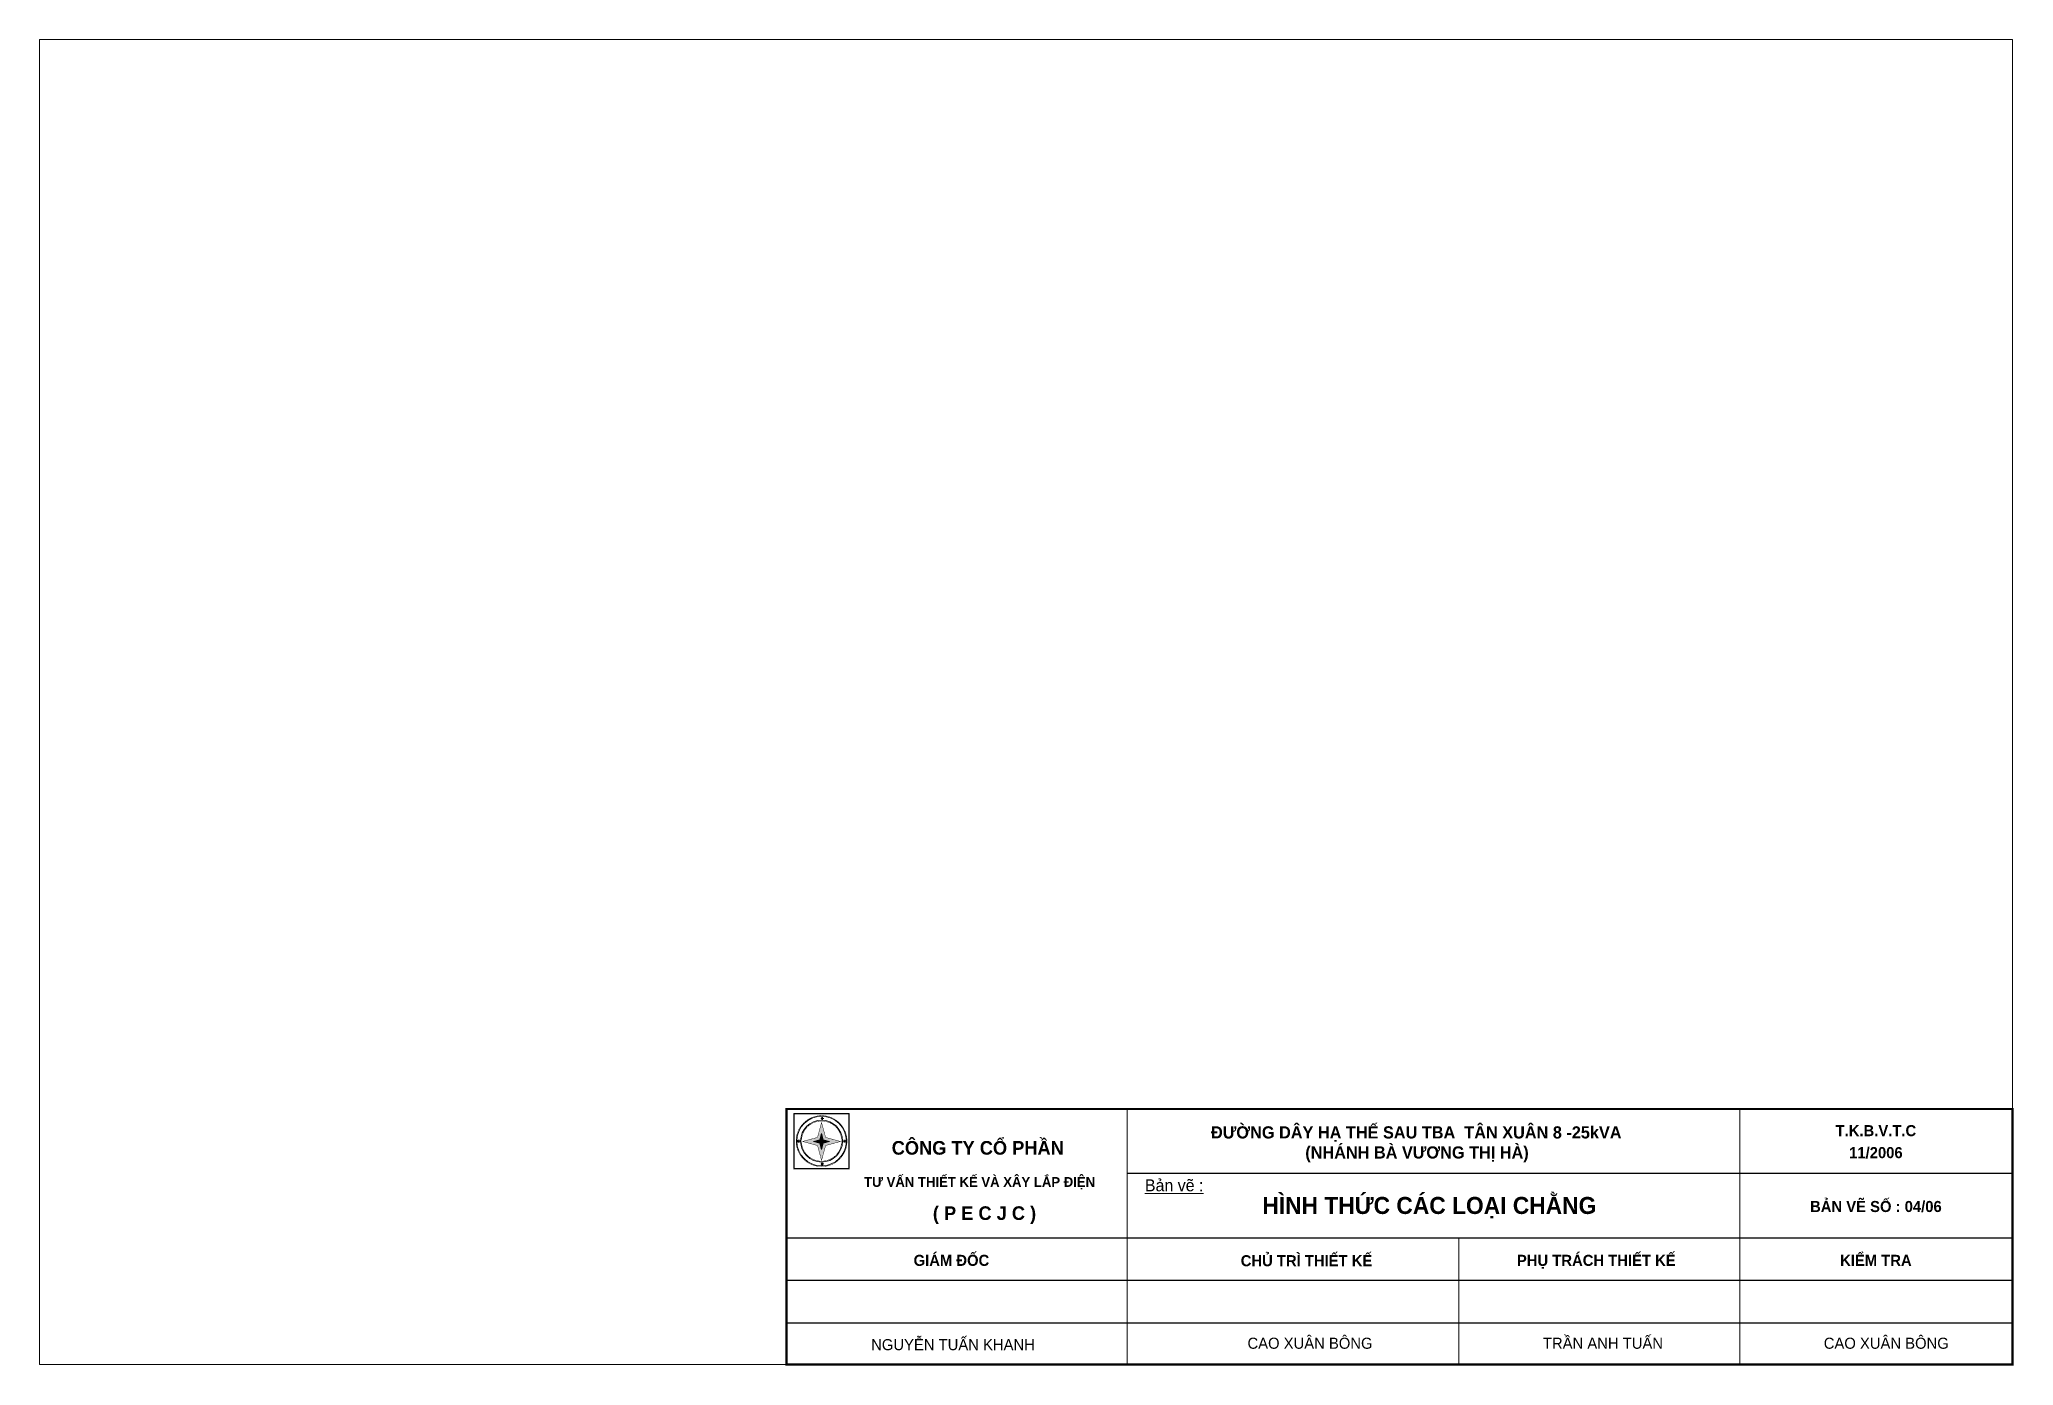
# Paper-space layout 'Layout3' of a CAD drawing. Header units: millimetres. Extents: x 0 to 11.3, y 0 to 7.6.
import ezdxf
from ezdxf.enums import TextEntityAlignment as Align

# ---------------------------------------------------------------- set-up
doc = ezdxf.new("R2010")
doc.units = ezdxf.units.MM
doc.header["$LTSCALE"] = 120
doc.header["$MEASUREMENT"] = 0
for name, color, linetype, lineweight in [('KHUNG CHUAN', 7, 'Continuous', 18), ('Khung ten', 7, 'Continuous', 20), ('TEXT', 7, 'Continuous', 13)]:
    doc.layers.add(name, color=color, linetype=linetype, lineweight=lineweight)
doc.styles.add('VNI-Time', font='VTIMESN.TTF', dxfattribs={"width": 0.9})
doc.styles.add('VNI-Time-B', font='VTIMESB.TTF', dxfattribs={"width": 0.9})

psp = doc.layouts.new('Layout3')

# ---------------------------------------------------------------- hatches: boundary and pattern name
at = {"layer": 'Khung ten', "true_color": 0xf0003c}
h = psp.add_hatch(color=240, dxfattribs=at)
h.paths.add_polyline_path([(4.453, 1.331), (4.368, 1.308), (4.453, 1.285), (4.476, 1.2), (4.499, 1.285), (4.584, 1.308), (4.499, 1.331), (4.476, 1.416)])
h.paths.add_polyline_path([(4.476, 1.354), (4.486, 1.318), (4.522, 1.308), (4.486, 1.298), (4.476, 1.262), (4.466, 1.298), (4.43, 1.308), (4.466, 1.318)], flags=16)
at = {"layer": 'Khung ten', "true_color": 0xffff12}
psp.add_hatch(color=2, dxfattribs=at).paths.add_polyline_path([(4.486, 1.298), (4.522, 1.308), (4.486, 1.318), (4.476, 1.354), (4.466, 1.318), (4.43, 1.308), (4.466, 1.298), (4.476, 1.262)])
at = {"layer": 'Khung ten', "true_color": 0xf7e64e}
for points in [[(4.479, 1.436), (4.482, 1.431), (4.482, 1.437), (4.488, 1.439), (4.482, 1.441), (4.482, 1.446), (4.479, 1.442), (4.473, 1.443), (4.477, 1.439), (4.473, 1.434)], [(4.345, 1.306), (4.348, 1.302), (4.348, 1.308), (4.353, 1.309), (4.348, 1.311), (4.348, 1.317), (4.345, 1.312), (4.339, 1.314), (4.343, 1.309), (4.339, 1.305)], [(4.607, 1.306), (4.613, 1.305), (4.609, 1.309), (4.613, 1.314), (4.607, 1.312), (4.604, 1.317), (4.604, 1.311), (4.599, 1.309), (4.604, 1.308), (4.604, 1.302)], [(4.479, 1.177), (4.482, 1.172), (4.482, 1.178), (4.488, 1.18), (4.482, 1.182), (4.482, 1.187), (4.479, 1.183), (4.473, 1.184), (4.477, 1.18), (4.473, 1.175)]]:
    psp.add_hatch(color=41, dxfattribs=at).paths.add_polyline_path(points)

# ---------------------------------------------------------------- linework, layer by layer
for points in [[(6.213, 1.127), (11.244, 1.127)], [(4.277, 0.761), (11.244, 0.761)], [(4.277, 0.519), (11.244, 0.519)], [(4.277, 0.277), (11.244, 0.277)]]:
    psp.add_lwpolyline(points)
at = {"layer": 'KHUNG CHUAN'}
for p, q in [((0.031, 0.041), (0.031, 7.57)), ((0.031, 7.57), (11.244, 7.57)), ((11.244, 7.57), (11.244, 0.041)), ((11.244, 0.041), (0.031, 0.041))]:
    psp.add_line(p, q, dxfattribs=at)
at = {"layer": 'KHUNG CHUAN', "const_width": 0.0121}
psp.add_lwpolyline([(4.277, 1.493), (11.244, 1.493), (11.244, 0.041), (4.277, 0.041)], close=True, dxfattribs=at)
at = {"layer": 'KHUNG CHUAN'}
for points in [[(6.213, 0.041), (6.213, 1.493)], [(9.695, 0.041), (9.695, 1.493)], [(8.098, 0.041), (8.098, 0.761)]]:
    psp.add_lwpolyline(points, dxfattribs=at)
at = {"layer": 'Khung ten', "color": 204}
for points, const_width in [([(4.317, 1.151), (4.635, 1.151), (4.635, 1.469), (4.317, 1.469)], 0.00221), ([(4.453, 1.285), (4.368, 1.308), (4.453, 1.331), (4.476, 1.416), (4.499, 1.331), (4.584, 1.308), (4.499, 1.285), (4.476, 1.2)], 0.00243)]:
    psp.add_lwpolyline(points, close=True, dxfattribs=dict(at, const_width=const_width))
for points in [[(4.321, 1.155), (4.631, 1.155), (4.631, 1.465), (4.321, 1.465)], [(4.473, 1.434), (4.479, 1.436), (4.482, 1.431), (4.482, 1.437), (4.488, 1.439), (4.482, 1.441), (4.482, 1.446), (4.479, 1.442), (4.473, 1.443), (4.477, 1.439)], [(4.339, 1.305), (4.345, 1.306), (4.348, 1.302), (4.348, 1.308), (4.353, 1.309), (4.348, 1.311), (4.348, 1.317), (4.345, 1.312), (4.339, 1.314), (4.343, 1.309)], [(4.613, 1.305), (4.607, 1.306), (4.604, 1.302), (4.604, 1.308), (4.599, 1.309), (4.604, 1.311), (4.604, 1.317), (4.607, 1.312), (4.613, 1.314), (4.609, 1.309)], [(4.473, 1.175), (4.479, 1.177), (4.482, 1.172), (4.482, 1.178), (4.488, 1.18), (4.482, 1.182), (4.482, 1.187), (4.479, 1.183), (4.473, 1.184), (4.477, 1.18)]]:
    psp.add_lwpolyline(points, close=True, dxfattribs=at)
at = {"layer": 'Khung ten', "color": 204, "const_width": 0.00231}
for points in [[(4.331, 1.31, 1), (4.621, 1.31, 1)], [(4.362, 1.31, 1), (4.59, 1.31, 1)]]:
    psp.add_lwpolyline(points, format="xyb", close=True, dxfattribs=at)
at = {"layer": 'Khung ten', "color": 196}
psp.add_lwpolyline([(4.476, 1.262), (4.466, 1.298), (4.43, 1.308), (4.466, 1.318), (4.476, 1.354), (4.486, 1.318), (4.522, 1.308), (4.486, 1.298)], close=True, dxfattribs=at)
at = {"layer": 'Khung ten', "color": 204}
for radius, start, end in [(0.141, 0, 180), (0.119, 0, 180), (0.141, 180, 0), (0.119, 180, 0)]:
    psp.add_arc((4.476, 1.31), radius, start, end, dxfattribs=at)

# ---------------------------------------------------------------- texts
at = {"layer": 'TEXT', "color": 5}
for s, height, style, p in [('ÑÖÔØNG DAÂY HAÏ THEÁ SAU TBA  TAÂN XUAÂN 8 -25kVA', 0.06912, 'VNI-Time-B', (7.856, 1.325)), ('T.K.B.V.T.C', 0.06292, 'VNI-Time-B', (10.468, 1.338)), ('COÂNG TY COÅ PHAÀN ', 0.07744, 'VNI-Time-B', (5.378, 1.233)), ('(NHAÙNH BAØ VÖÔNG THÒ HAØ)', 0.06912, 'VNI-Time-B', (7.86, 1.211)), ('11/2006', 0.0629, 'VNI-Time-B', (10.468, 1.213)), ('TÖ VAÁN THIEÁT KEÁ VAØ XAÂY LAÉP ÑIEÄN', 0.05576, 'VNI-Time-B', (5.374, 1.05)), ('%%UBaûn veõ :', 0.06776, 'VNI-Time', (6.48, 1.025)), ('HÌNH THÖÙC CAÙC LOAÏI CHAÈNG', 0.0968, 'VNI-Time-B', (7.93, 0.896)), ('( P E C J C )', 0.07744, 'VNI-Time-B', (5.402, 0.862)), ('BAÛN VEÕ SOÁ : 04/06', 0.06292, 'VNI-Time-B', (10.468, 0.907)), ('GIAÙM ÑOÁC', 0.0629, 'VNI-Time-B', (5.214, 0.601)), ('CHUÛ TRÌ THIEÁT KEÁ', 0.06292, 'VNI-Time-B', (7.232, 0.599)), ('PHUÏ TRAÙCH THIEÁT KEÁ', 0.06292, 'VNI-Time-B', (8.879, 0.601)), ('KIEÅM TRA', 0.0629, 'VNI-Time-B', (10.468, 0.601)), ('NGUYEÃN TUAÁN KHANH', 0.06292, 'VNI-Time', (5.223, 0.122)), ('CAO XUAÂN BOÂNG', 0.06292, 'VNI-Time', (7.252, 0.13)), ('TRAÀN ANH TUAÁN', 0.06292, 'VNI-Time', (8.917, 0.13)), ('CAO XUAÂN BOÂNG', 0.06292, 'VNI-Time', (10.527, 0.13))]:
    psp.add_text(s, height=height, dxfattribs=dict(at, style=style)).set_placement(p, align=Align.CENTER)

# ---------------------------------------------------------------- viewports
at = {"layer": '0'}
psp.add_viewport(center=(5.638, 3.805), size=(11.213, 7.52889), view_center_point=(-18379.752, 30697.302), view_height=7624.26426, dxfattribs=at)

doc.saveas('drawing.dxf')
